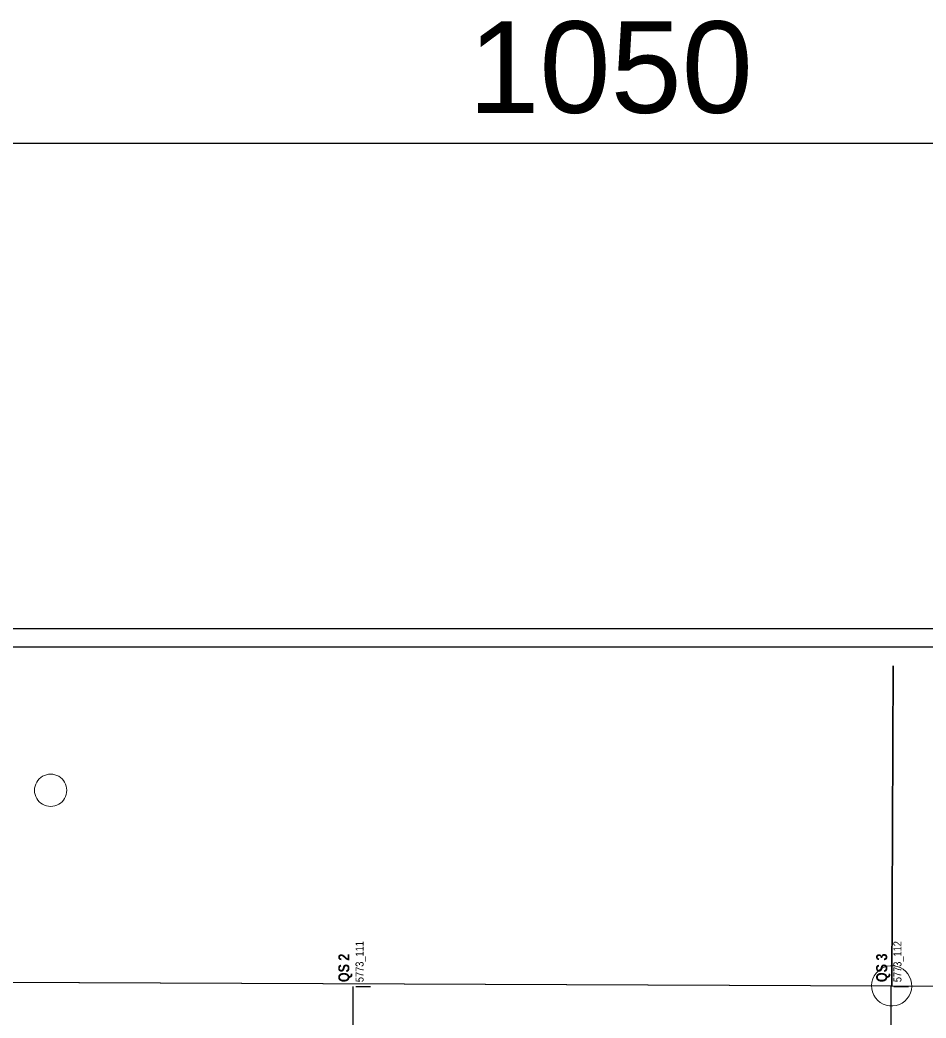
# Model space of a CAD drawing. Extents: x 885 to 2021, y 330 to 1122.
# Drawn here: x 1252.9 to 1500.2, y 849.6 to 1122.2 of the extents above; entities that cross this region are included whole.
import ezdxf
from ezdxf.lldxf.tags import DXFTag

# ---------------------------------------------------------------- set-up
doc = ezdxf.new("R2010")
doc.units = 0
doc.layers.get('0').update_dxf_attribs({"lineweight": 18})
for name, color, linetype, lineweight in [('0 Neu', 7, 'Continuous', 25), ('000 Kataster', 7, 'Continuous', 25), ('000-2 Kataster Parzellenpunkte', 7, 'Continuous', 25), ('000-3 Kataster Parzellengrenzen', 7, 'Continuous', 25), ('200 Schnittlinien', 7, 'Continuous', 25)]:
    doc.layers.add(name, color=color, linetype=linetype, lineweight=lineweight)
doc.layers.add('GP_Kopf', color=7, linetype='Continuous', lineweight=25, true_color=0xffff80)
doc.styles.get("Standard").update_dxf_attribs({"font": 'arial.ttf'})
tags = doc.linetypes.add('Strich 6_1mm', pattern=[0.35, 0.3, -0.05]).pattern_tags.tags
tags[6:7] = [DXFTag(74, 4), DXFTag(75, 0), DXFTag(340, '0'), DXFTag(46, 1.0), DXFTag(50, 0.0), DXFTag(44, 0.0), DXFTag(45, 0.0)]
tags[4:5] = [DXFTag(74, 4), DXFTag(75, 0), DXFTag(340, '0'), DXFTag(46, 1.0), DXFTag(50, 0.0), DXFTag(44, 0.0), DXFTag(45, 0.0)]
tags = doc.linetypes.add('Strichpunkt 6_2_2mm Schnitt', pattern=[0.5, 0.3, -0.1, 0, -0.1]).pattern_tags.tags
tags[10:11] = [DXFTag(74, 4), DXFTag(75, 0), DXFTag(340, '0'), DXFTag(46, 1.0), DXFTag(50, 0.0), DXFTag(44, 0.0), DXFTag(45, 0.0)]
tags[8:9] = [DXFTag(74, 4), DXFTag(75, 0), DXFTag(340, '0'), DXFTag(46, 1.0), DXFTag(50, 0.0), DXFTag(44, 0.0), DXFTag(45, 0.0)]
tags[6:7] = [DXFTag(74, 4), DXFTag(75, 0), DXFTag(340, '0'), DXFTag(46, 1.0), DXFTag(50, 0.0), DXFTag(44, 0.0), DXFTag(45, 0.0)]
tags[4:5] = [DXFTag(74, 4), DXFTag(75, 0), DXFTag(340, '0'), DXFTag(46, 1.0), DXFTag(50, 0.0), DXFTag(44, 0.0), DXFTag(45, 0.0)]

# ---------------------------------------------------------------- blocks, each defined once
blk = doc.blocks.new('Polygon-A0T8DHY5AL', base_point=(891.37, 366.97))
at = {"color": 0, "linetype": 'ByBlock', "lineweight": -2, "ltscale": 0.25}
blk.add_line((891.37, 951.03), (1931.37, 951.03), dxfattribs=at)
blk = doc.blocks.new('Polygon-A0T8DHY7AL', base_point=(886.37, 361.97))
at = {"color": 0, "linetype": 'ByBlock', "lineweight": -2, "ltscale": 0.25}
blk.add_line((886.37, 955.97), (1936.37, 955.97), dxfattribs=at)
blk = doc.blocks.new('Maß-A0T8DHYBAL', base_point=(885.31, 1038.5))
at = {"color": 0, "linetype": 'ByBlock', "lineweight": -2, "ltscale": 0.25}
blk.add_line((1936.37, 1088.5), (886.37, 1088.5), dxfattribs=at)
at = {"color": 0, "linetype": 'ByBlock', "lineweight": -2, "ltscale": 0.25, "insert": (1375.25, 1121.83), "char_height": 25, "attachment_point": 1}
blk.add_mtext('{\\fArial;1050}', dxfattribs=at)
blk = doc.blocks.new('Referenz-A0T8DHYUAL', base_point=(896.59, 372.19))
at = {"layer": '0 Neu', "color": 0, "linetype": 'Continuous', "lineweight": 13, "ltscale": 0.0169}
for p, q in [((1260.13, 916.06), (1259.58, 915.87)), ((1260.69, 916.17), (1260.13, 916.06)), ((1261.27, 916.21), (1260.69, 916.17)), ((1261.84, 916.17), (1261.27, 916.21)), ((1262.4, 916.06), (1261.84, 916.17)), ((1262.95, 915.87), (1262.4, 916.06)), ((1257.2, 913.49), (1257.02, 912.95)), ((1257.46, 914.01), (1257.2, 913.49)), ((1257.78, 914.49), (1257.46, 914.01)), ((1258.15, 914.92), (1257.78, 914.49)), ((1258.59, 915.3), (1258.15, 914.92)), ((1259.07, 915.62), (1258.59, 915.3)), ((1259.58, 915.87), (1259.07, 915.62)), ((1263.47, 915.62), (1262.95, 915.87)), ((1263.94, 915.3), (1263.47, 915.62)), ((1264.38, 914.92), (1263.94, 915.3)), ((1264.76, 914.49), (1264.38, 914.92)), ((1265.08, 914.01), (1264.76, 914.49)), ((1265.33, 913.49), (1265.08, 914.01)), ((1265.52, 912.95), (1265.33, 913.49)), ((1256.9, 912.38), (1256.87, 911.81)), ((1256.87, 911.81), (1256.9, 911.23)), ((1257.02, 912.95), (1256.9, 912.38)), ((1256.9, 911.23), (1257.02, 910.67)), ((1257.02, 910.67), (1257.2, 910.12)), ((1265.33, 910.12), (1265.52, 910.67)), ((1265.63, 912.38), (1265.52, 912.95)), ((1265.52, 910.67), (1265.63, 911.23)), ((1265.67, 911.81), (1265.63, 912.38)), ((1265.63, 911.23), (1265.67, 911.81)), ((1257.2, 910.12), (1257.46, 909.61)), ((1257.46, 909.61), (1257.78, 909.13)), ((1257.78, 909.13), (1258.15, 908.7)), ((1258.15, 908.7), (1258.59, 908.32)), ((1258.59, 908.32), (1259.07, 908)), ((1259.07, 908), (1259.58, 907.74)), ((1262.95, 907.74), (1263.47, 908)), ((1263.47, 908), (1263.94, 908.32)), ((1263.94, 908.32), (1264.38, 908.7)), ((1264.38, 908.7), (1264.76, 909.13)), ((1264.76, 909.13), (1265.08, 909.61)), ((1265.08, 909.61), (1265.33, 910.12)), ((1259.58, 907.74), (1260.13, 907.56)), ((1260.13, 907.56), (1260.69, 907.45)), ((1260.69, 907.45), (1261.27, 907.41)), ((1261.27, 907.41), (1261.84, 907.45)), ((1261.84, 907.45), (1262.4, 907.56)), ((1262.4, 907.56), (1262.95, 907.74))]:
    blk.add_line(p, q, dxfattribs=at)
at = {"layer": '000 Kataster', "color": 0, "linetype": 'Strich 6_1mm', "lineweight": 13, "ltscale": 0.002197}
for p, q in [((1491.25, 945.81), (1490.82, 858.39)), ((1490.82, 858.39), (1491.25, 945.81)), ((1490.82, 858.39), (962.14, 860.66)), ((962.14, 860.66), (1490.82, 858.39))]:
    blk.add_line(p, q, dxfattribs=at)
at = {"layer": '000-2 Kataster Parzellenpunkte', "color": 0, "linetype": 'Continuous', "lineweight": 13, "ltscale": 0.0169}
for p, q in [((1486.56, 861.86), (1486.04, 861.12)), ((1487.19, 862.52), (1486.56, 861.86)), ((1487.92, 863.06), (1487.19, 862.52)), ((1488.73, 863.47), (1487.92, 863.06)), ((1489.59, 863.75), (1488.73, 863.47)), ((1490.49, 863.88), (1489.59, 863.75)), ((1491.4, 863.86), (1490.49, 863.88)), ((1492.29, 863.68), (1491.4, 863.86)), ((1493.15, 863.37), (1492.29, 863.68)), ((1493.93, 862.92), (1493.15, 863.37)), ((1494.64, 862.34), (1493.93, 862.92)), ((1495.24, 861.66), (1494.64, 862.34)), ((1495.72, 860.89), (1495.24, 861.66)), ((1485.42, 859.42), (1485.32, 858.51)), ((1485.66, 860.29), (1485.42, 859.42)), ((1486.04, 861.12), (1485.66, 860.29)), ((1496.06, 860.05), (1495.72, 860.89)), ((1496.26, 859.16), (1496.06, 860.05)), ((1496.32, 858.26), (1496.26, 859.16)), ((1485.32, 858.51), (1485.37, 857.61)), ((1485.37, 857.61), (1485.58, 856.72)), ((1485.58, 856.72), (1485.92, 855.88)), ((1495.59, 855.66), (1495.98, 856.48)), ((1495.98, 856.48), (1496.22, 857.35)), ((1496.22, 857.35), (1496.32, 858.26)), ((1485.92, 855.88), (1486.4, 855.11)), ((1486.4, 855.11), (1487, 854.43)), ((1487, 854.43), (1487.7, 853.85)), ((1487.7, 853.85), (1488.49, 853.4)), ((1488.49, 853.4), (1489.34, 853.09)), ((1492.04, 853.02), (1492.91, 853.3)), ((1492.91, 853.3), (1493.72, 853.71)), ((1493.72, 853.71), (1494.45, 854.25)), ((1494.45, 854.25), (1495.08, 854.91)), ((1495.08, 854.91), (1495.59, 855.66)), ((1489.34, 853.09), (1490.24, 852.92)), ((1490.24, 852.92), (1491.14, 852.9)), ((1491.14, 852.9), (1492.04, 853.02))]:
    blk.add_line(p, q, dxfattribs=at)
at = {"layer": '000-3 Kataster Parzellengrenzen', "color": 0, "linetype": 'Continuous', "lineweight": -2, "ltscale": 0.0625}
for p, q in [((1491.26, 945.81), (1490.82, 858.39)), ((1490.82, 858.39), (1491.26, 945.81)), ((1243.42, 859.43), (1490.82, 858.39)), ((1243.42, 859.43), (1490.82, 858.39)), ((1490.82, 858.39), (1721.15, 857.38)), ((1490.82, 858.39), (1721.15, 857.38))]:
    blk.add_line(p, q, dxfattribs=at)
at = {"layer": '200 Schnittlinien', "color": 0, "linetype": 'Strichpunkt 6_2_2mm Schnitt', "lineweight": -2, "ltscale": 0.0625}
for p, q in [((1343.79, 858.2), (1343.79, 818.2)), ((1490.59, 858.2), (1490.59, 818.2))]:
    blk.add_line(p, q, dxfattribs=at)
at = {"layer": '200 Schnittlinien', "color": 0, "lineweight": -2}
for p, q in [((1344.59, 858.2), (1348.59, 858.2)), ((1491.39, 858.2), (1495.39, 858.2))]:
    blk.add_line(p, q, dxfattribs=at)
at = {"layer": '200 Schnittlinien', "color": 0, "linetype": 'Continuous', "lineweight": 13, "ltscale": 0.002197, "attachment_point": 1, "rotation": 90}
for s, insert, char_height in [('{\\fArial Narrow;5773_111}', (1344.48, 859.4), 2.2), ('{\\fArial Narrow;5773_112}', (1491.28, 859.4), 2.2), ('{\\fArial Narrow|b1|i0;2}', (1339.79, 865.26), 3), ('{\\fArial Narrow|b1|i0;3}', (1486.59, 865.3), 3), ('{\\fArial Narrow|b1|i0;QS}', (1339.79, 859.4), 3), ('{\\fArial Narrow|b1|i0;QS}', (1486.59, 859.4), 3)]:
    blk.add_mtext(s, dxfattribs=dict(at, insert=insert, char_height=char_height))

msp = doc.modelspace()

# ---------------------------------------------------------------- block references
at = {"color": 8, "lineweight": 25, "ltscale": 0.25, "true_color": 0x808080}
msp.add_blockref('Referenz-A0T8DHYUAL', (896.59, 372.19), dxfattribs=at)
at = {"layer": 'GP_Kopf', "ltscale": 0.25}
for name, p in [('Maß-A0T8DHYBAL', (885.31, 1038.5)), ('Polygon-A0T8DHY7AL', (886.37, 361.97)), ('Polygon-A0T8DHY5AL', (891.37, 366.97))]:
    msp.add_blockref(name, p, dxfattribs=at)

doc.saveas('drawing.dxf')
